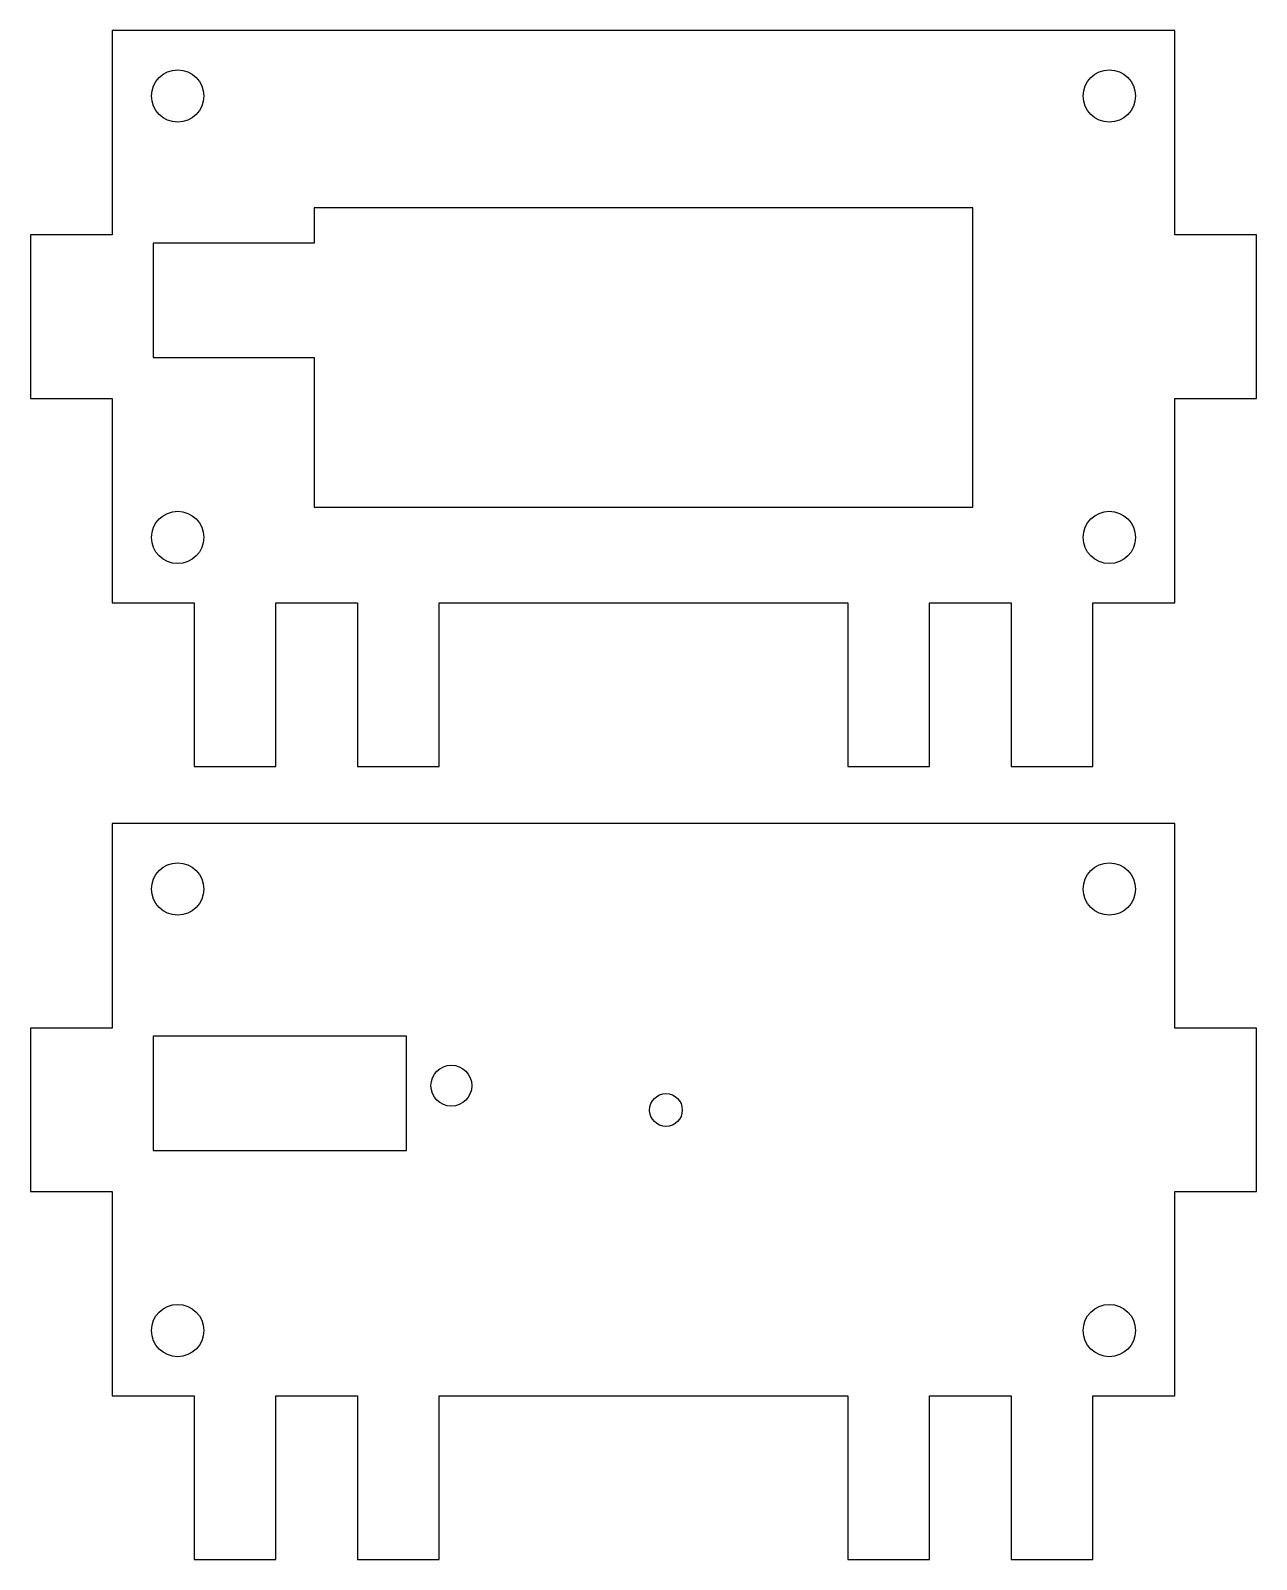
# Model space of a CAD drawing. Header units: millimetres. Extents: x 10 to 160, y 107 to 294.
import ezdxf

# ---------------------------------------------------------------- set-up
doc = ezdxf.new("R2010")
doc.units = ezdxf.units.MM
doc.layers.add('CUT', color=1, linetype='Continuous')

msp = doc.modelspace()

# ---------------------------------------------------------------- linework, layer by layer
at = {"layer": 'CUT'}
for points in [[(30, 204.4), (40, 204.4), (40, 224.4), (50, 224.4), (50, 204.4), (60, 204.4), (60, 224.4), (110, 224.4), (110, 204.4), (120, 204.4), (120, 224.4), (130, 224.4), (130, 204.4), (140, 204.4), (140, 224.4), (150, 224.4), (150, 249.4), (160, 249.4), (160, 269.4), (150, 269.4), (150, 294.4), (20, 294.4), (20, 269.4), (10, 269.4), (10, 249.4), (20, 249.4), (20, 224.4), (30, 224.4)], [(44.7, 236.1), (125.3, 236.1), (125.3, 272.7), (44.7, 272.7), (44.7, 268.4), (25, 268.4), (25, 254.4), (44.7, 254.4)], [(30, 107.4), (40, 107.4), (40, 127.4), (50, 127.4), (50, 107.4), (60, 107.4), (60, 127.4), (110, 127.4), (110, 107.4), (120, 107.4), (120, 127.4), (130, 127.4), (130, 107.4), (140, 107.4), (140, 127.4), (150, 127.4), (150, 152.4), (160, 152.4), (160, 172.4), (150, 172.4), (150, 197.4), (20, 197.4), (20, 172.4), (10, 172.4), (10, 152.4), (20, 152.4), (20, 127.4), (30, 127.4)], [(25, 157.4), (56, 157.4), (56, 171.4), (25, 171.4)]]:
    msp.add_lwpolyline(points, close=True, dxfattribs=at)
for centre, radius in [((28, 286.4), 3.2), ((142, 286.4), 3.2), ((28, 232.4), 3.2), ((142, 232.4), 3.2), ((28, 189.4), 3.2), ((142, 189.4), 3.2), ((61.49, 165.35), 2.5), ((87.75, 162.37), 2), ((28, 135.4), 3.2), ((142, 135.4), 3.2)]:
    msp.add_circle(centre, radius, dxfattribs=at)

doc.saveas('drawing.dxf')
